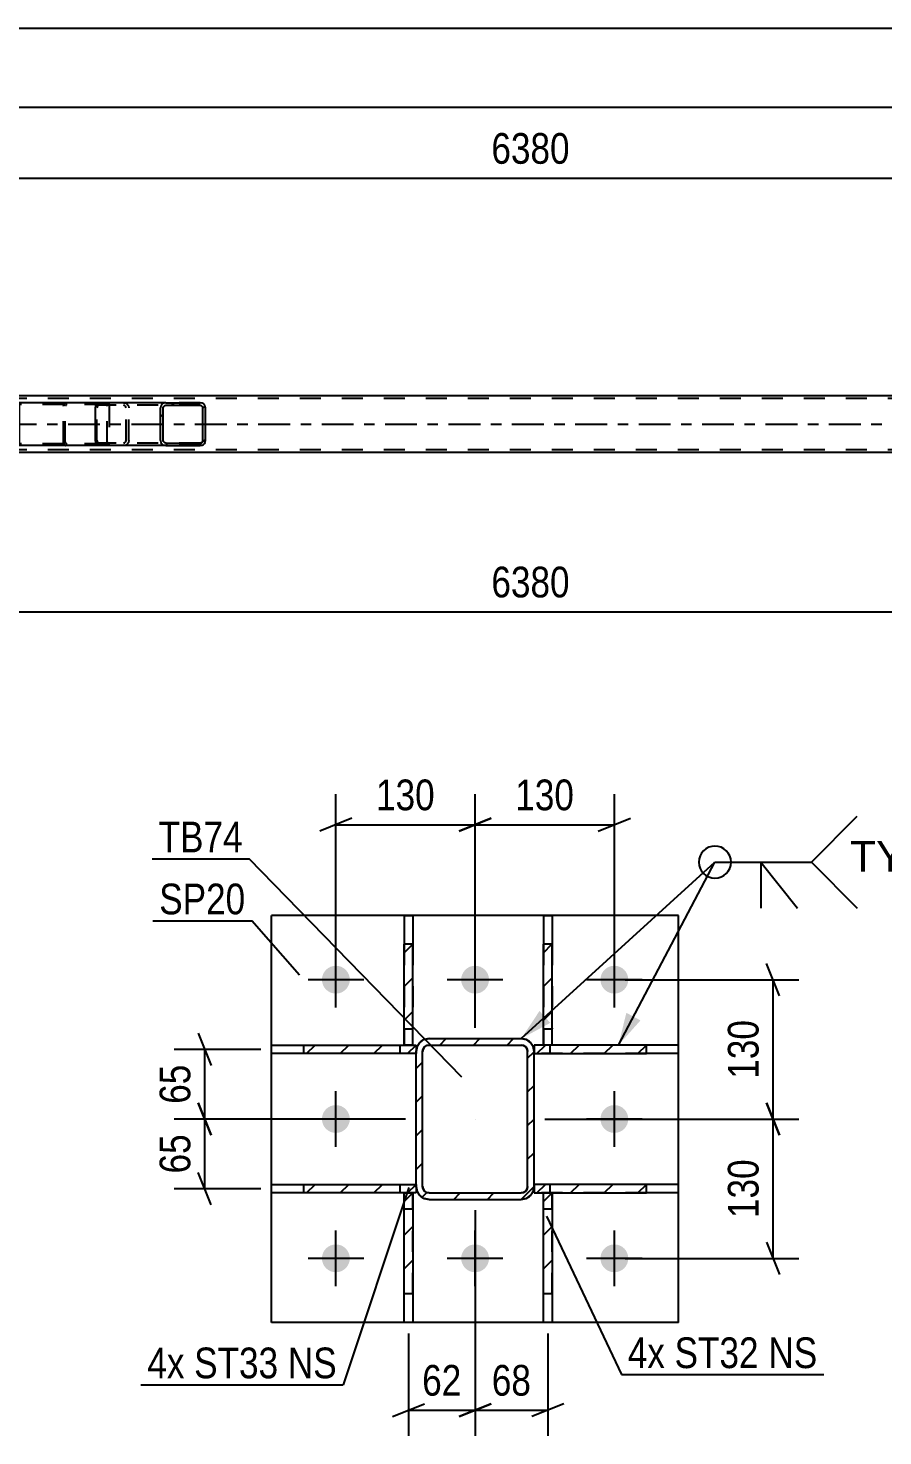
# Model space of a CAD drawing. Header units: millimetres. Extents: x 0 to 841, y 0 to 594.
# Drawn here: x 330.3 to 410.1, y 136.4 to 267.7 of the extents above; entities that cross this region are included whole.
import ezdxf

# ---------------------------------------------------------------- set-up
doc = ezdxf.new("R2010")
doc.units = ezdxf.units.MM
doc.linetypes.add('DXK_LINE_DOT2', pattern=[3.9198, 1.9599, -1.9599])
doc.linetypes.add('DXK_LINE_DOT3', pattern=[5.9187, 2.979, -0.9799, 0.9799, -0.9799])
doc.styles.add('Arial', font='ARIAL.TTF', dxfattribs={"height": 0.2})
doc.styles.add('Arial Narrow', font='ARIALN.TTF', dxfattribs={"height": 0.2})

# ---------------------------------------------------------------- blocks, each defined once
blk = doc.blocks.new('Part-318887657-2810 - 2721')
at = {"linetype": 'Continuous'}
h = blk.add_hatch(dxfattribs=at)
h.set_pattern_fill('', scale=0.7, style=0, pattern_type=0)
h.set_pattern_definition([(45, (346.7756, 232.4921), (-1.57154, 1.57154), [])])
h.paths.add_polyline_path([(346.81, 232.31), (346.78, 232.49), (346.67, 232.65), (346.5, 232.75), (346.31, 232.79), (343.13, 232.79), (342.93, 232.75), (342.77, 232.65), (342.66, 232.49), (342.62, 232.31), (342.62, 229.27), (342.66, 229.08), (342.77, 228.93), (342.93, 228.82), (343.13, 228.79), (346.31, 228.79), (346.5, 228.82), (346.67, 228.93), (346.78, 229.08), (346.81, 229.27)])
h.paths.add_polyline_path([(346.54, 229.18), (346.49, 229.1), (346.41, 229.05), (346.31, 229.03), (343.13, 229.03), (343.03, 229.05), (342.95, 229.1), (342.89, 229.18), (342.88, 229.27), (342.88, 232.31), (342.89, 232.4), (342.95, 232.48), (343.03, 232.53), (343.13, 232.55), (346.31, 232.55), (346.41, 232.53), (346.49, 232.48), (346.54, 232.4), (346.56, 232.31), (346.56, 229.27)])
at = {"color": 2, "linetype": 'Continuous'}
for p, q in [((336.56, 232.31), (336.58, 232.49)), ((336.58, 232.49), (336.63, 232.65)), ((336.63, 232.65), (336.72, 232.75)), ((336.72, 232.75), (336.83, 232.79)), ((343.13, 232.79), (336.83, 232.79)), ((342.66, 232.49), (342.62, 232.31)), ((342.89, 232.4), (342.95, 232.48)), ((343.13, 232.79), (342.93, 232.75)), ((342.95, 232.48), (343.03, 232.53)), ((343.03, 232.53), (343.13, 232.55)), ((343.13, 232.79), (346.31, 232.79)), ((343.13, 232.55), (346.31, 232.55)), ((346.5, 232.75), (346.31, 232.79)), ((346.31, 232.55), (346.41, 232.53)), ((346.41, 232.53), (346.49, 232.48)), ((346.49, 232.48), (346.54, 232.4)), ((346.81, 232.31), (346.78, 232.49)), ((336.56, 229.27), (336.56, 232.31)), ((342.62, 229.27), (342.62, 232.31)), ((342.88, 232.31), (342.89, 232.4)), ((342.88, 229.27), (342.88, 232.31)), ((346.54, 232.4), (346.56, 232.31)), ((346.56, 229.27), (346.56, 232.31)), ((346.81, 229.27), (346.81, 232.31)), ((336.58, 229.08), (336.56, 229.27)), ((336.63, 228.93), (336.58, 229.08)), ((336.72, 228.82), (336.63, 228.93)), ((336.83, 228.79), (336.72, 228.82)), ((343.13, 228.79), (336.83, 228.79)), ((342.62, 229.27), (342.66, 229.08)), ((342.89, 229.18), (342.88, 229.27)), ((342.95, 229.1), (342.89, 229.18)), ((342.93, 228.82), (343.13, 228.79)), ((343.03, 229.05), (342.95, 229.1)), ((343.13, 229.03), (343.03, 229.05)), ((343.13, 229.03), (346.31, 229.03)), ((343.13, 228.79), (346.31, 228.79)), ((346.41, 229.05), (346.31, 229.03)), ((346.31, 228.79), (346.5, 228.82)), ((346.49, 229.1), (346.41, 229.05)), ((346.54, 229.18), (346.49, 229.1)), ((346.56, 229.27), (346.54, 229.18)), ((346.78, 229.08), (346.81, 229.27))]:
    blk.add_line(p, q, dxfattribs=at)
at = {"color": 7, "linetype": 'DXK_LINE_DOT2'}
for p, q in [((336.73, 232.48), (336.7, 232.4)), ((336.77, 232.53), (336.73, 232.48)), ((336.83, 232.55), (336.77, 232.53)), ((346.31, 232.55), (336.83, 232.55)), ((337.82, 232.55), (337.82, 232.79)), ((339.16, 232.79), (339.35, 232.75)), ((339.26, 232.53), (339.16, 232.55)), ((339.34, 232.48), (339.26, 232.53)), ((339.39, 232.4), (339.34, 232.48)), ((339.63, 232.49), (339.66, 232.31)), ((346.31, 232.79), (343.13, 232.79)), ((336.7, 232.4), (336.69, 232.31)), ((336.69, 229.27), (336.69, 232.31)), ((339.41, 232.31), (339.39, 232.4)), ((339.41, 229.27), (339.41, 232.31)), ((339.66, 229.27), (339.66, 232.31)), ((336.69, 229.27), (336.7, 229.18)), ((336.7, 229.18), (336.73, 229.1)), ((336.73, 229.1), (336.77, 229.05)), ((336.77, 229.05), (336.83, 229.03)), ((346.31, 229.03), (336.83, 229.03)), ((337.82, 228.79), (337.82, 229.03)), ((339.16, 229.03), (339.26, 229.05)), ((339.35, 228.82), (339.16, 228.79)), ((339.26, 229.05), (339.34, 229.1)), ((339.34, 229.1), (339.39, 229.18)), ((339.39, 229.18), (339.41, 229.27)), ((339.66, 229.27), (339.63, 229.08)), ((346.31, 228.79), (343.13, 228.79))]:
    blk.add_line(p, q, dxfattribs=at)
for centre, start, end in [((339.18, 232.29), 23.8494, 68.8059), ((339.18, 229.28), 291.1941, 336.1506)]:
    blk.add_arc(centre, 0.492, start, end, dxfattribs=at)
at = {"color": 2, "linetype": 'Continuous'}
for centre, start, end in [((343.11, 232.29), 111.1941, 156.1506), ((346.33, 232.29), 23.8494, 68.8059), ((343.11, 229.28), 203.8494, 248.8059), ((346.33, 229.28), 291.1941, 336.1506)]:
    blk.add_arc(centre, 0.492, start, end, dxfattribs=at)
blk = doc.blocks.new('Part-318887657-2835 - 2721')
at = {"linetype": 'Continuous'}
h = blk.add_hatch(dxfattribs=at)
h.set_pattern_fill('', scale=0.7, style=0, pattern_type=0)
h.set_pattern_definition([(45, (329.4436, 232.591), (-1.57154, 1.57154), [])])
h.paths.add_polyline_path([(329.47, 232.47), (329.44, 232.59), (329.37, 232.69), (329.26, 232.76), (329.13, 232.79), (325.55, 232.79), (325.42, 232.76), (325.31, 232.69), (325.24, 232.59), (325.21, 232.47), (325.21, 229.11), (325.24, 228.99), (325.31, 228.88), (325.42, 228.81), (325.55, 228.79), (329.13, 228.79), (329.26, 228.81), (329.37, 228.88), (329.44, 228.99), (329.47, 229.11)])
h.paths.add_polyline_path([(329.29, 229.05), (329.25, 229), (329.19, 228.96), (329.13, 228.95), (325.55, 228.95), (325.49, 228.96), (325.43, 229), (325.4, 229.05), (325.38, 229.11), (325.38, 232.47), (325.4, 232.53), (325.43, 232.58), (325.49, 232.62), (325.55, 232.63), (329.13, 232.63), (329.19, 232.62), (329.25, 232.58), (329.29, 232.53), (329.3, 232.47), (329.3, 229.11)])
at = {"color": 2, "linetype": 'Continuous'}
for p, q in [((325.24, 232.59), (325.21, 232.47)), ((325.38, 232.47), (325.4, 232.53)), ((325.4, 232.53), (325.43, 232.58)), ((325.55, 232.79), (325.42, 232.76)), ((325.43, 232.58), (325.49, 232.62)), ((325.49, 232.62), (325.55, 232.63)), ((325.55, 232.79), (329.13, 232.79)), ((325.55, 232.63), (329.13, 232.63)), ((336.83, 232.79), (329.13, 232.79)), ((329.26, 232.76), (329.13, 232.79)), ((329.13, 232.63), (329.19, 232.62)), ((329.19, 232.62), (329.25, 232.58)), ((329.25, 232.58), (329.29, 232.53)), ((329.29, 232.53), (329.3, 232.47)), ((329.47, 232.47), (329.44, 232.59)), ((325.21, 229.11), (325.21, 232.47)), ((325.38, 229.11), (325.38, 232.47)), ((329.3, 229.11), (329.3, 232.47)), ((329.47, 229.11), (329.47, 232.47)), ((325.21, 229.11), (325.24, 228.99)), ((325.4, 229.05), (325.38, 229.11)), ((325.43, 229), (325.4, 229.05)), ((325.42, 228.81), (325.55, 228.79)), ((325.49, 228.96), (325.43, 229)), ((325.55, 228.95), (325.49, 228.96)), ((325.55, 228.95), (329.13, 228.95)), ((325.55, 228.79), (329.13, 228.79)), ((329.19, 228.96), (329.13, 228.95)), ((329.13, 228.79), (329.26, 228.81)), ((336.83, 228.79), (329.13, 228.79)), ((329.25, 229), (329.19, 228.96)), ((329.29, 229.05), (329.25, 229)), ((329.3, 229.11), (329.29, 229.05)), ((329.44, 228.99), (329.47, 229.11))]:
    blk.add_line(p, q, dxfattribs=at)
at = {"color": 7, "linetype": 'DXK_LINE_DOT2'}
for p, q in [((329.13, 232.79), (325.55, 232.79)), ((337.48, 232.63), (325.55, 232.63)), ((333.56, 232.47), (333.59, 232.59)), ((333.75, 232.53), (333.73, 232.47)), ((333.78, 232.58), (333.75, 232.53)), ((333.77, 232.76), (333.9, 232.79)), ((333.84, 232.62), (333.78, 232.58)), ((333.9, 232.63), (333.84, 232.62)), ((337.48, 232.79), (336.83, 232.79)), ((337.48, 232.79), (337.61, 232.76)), ((337.54, 232.62), (337.48, 232.63)), ((337.6, 232.58), (337.54, 232.62)), ((337.64, 232.53), (337.6, 232.58)), ((337.65, 232.47), (337.64, 232.53)), ((337.79, 232.59), (337.82, 232.47)), ((333.56, 229.11), (333.56, 232.47)), ((333.73, 229.11), (333.73, 232.47)), ((337.65, 229.11), (337.65, 232.47)), ((337.82, 232.47), (337.82, 229.11)), ((337.48, 228.95), (325.55, 228.95)), ((329.13, 228.79), (325.55, 228.79)), ((333.59, 228.99), (333.56, 229.11)), ((333.73, 229.11), (333.75, 229.05)), ((333.75, 229.05), (333.78, 229)), ((333.9, 228.79), (333.77, 228.81)), ((333.78, 229), (333.8, 228.99)), ((333.8, 228.99), (333.84, 228.96)), ((333.84, 228.96), (333.9, 228.95)), ((337.48, 228.79), (336.83, 228.79)), ((337.48, 228.95), (337.54, 228.96)), ((337.61, 228.81), (337.48, 228.79)), ((337.54, 228.96), (337.6, 229)), ((337.6, 229), (337.64, 229.05)), ((337.64, 229.05), (337.65, 229.11)), ((337.82, 229.11), (337.79, 228.99))]:
    blk.add_line(p, q, dxfattribs=at)
at = {"color": 2, "linetype": 'Continuous'}
for centre, start, end in [((325.54, 232.45), 110.7583, 155.68), ((329.14, 232.45), 24.32, 69.2417), ((325.54, 229.12), 204.32, 249.2417), ((329.14, 229.12), 290.7583, 335.68)]:
    blk.add_arc(centre, 0.331, start, end, dxfattribs=at)
at = {"color": 7, "linetype": 'DXK_LINE_DOT2'}
for centre, start, end in [((333.89, 232.45), 110.7583, 155.68), ((337.49, 232.45), 24.32, 69.2417), ((333.89, 229.12), 204.32, 249.2417), ((337.49, 229.12), 290.7583, 335.68)]:
    blk.add_arc(centre, 0.331, start, end, dxfattribs=at)
blk = doc.blocks.new('Part-318887657-2950 - 2721')
at = {"color": 7, "linetype": 'DXK_LINE_DOT2'}
for p, q in [((773.09, 233.19), (108.74, 233.19)), ((773.09, 228.39), (108.74, 228.39))]:
    blk.add_line(p, q, dxfattribs=at)
at = {"color": 2, "linetype": 'Continuous'}
for p, q in [((503.97, 233.43), (254.76, 233.43)), ((503.97, 228.15), (254.76, 228.15))]:
    blk.add_line(p, q, dxfattribs=at)
at = {"color": 7, "linetype": 'DXK_LINE_DOT3'}
blk.add_line((109.08, 230.79), (773.09, 230.79), dxfattribs=at)
blk = doc.blocks.new('Part-318887657-6209 - 6112')
at = {"linetype": 'Continuous'}
h = blk.add_hatch(dxfattribs=at)
h.set_pattern_fill('', scale=0.7, style=0, pattern_type=0)
h.set_pattern_definition([(45, (379.1705, 182.2744), (-1.57154, 1.57154), [])])
h.paths.add_polyline_path([(379.17, 172.87), (379.17, 182.27), (378.37, 182.27), (378.37, 172.87)])
at = {"color": 2, "linetype": 'Continuous'}
for p, q in [((378.37, 184.96), (378.37, 182.27)), ((378.37, 184.96), (379.17, 184.96)), ((379.17, 184.96), (379.17, 182.27)), ((378.37, 172.87), (378.37, 182.27)), ((379.17, 182.27), (378.37, 182.27)), ((379.17, 172.87), (379.17, 182.27)), ((378.37, 172.87), (379.17, 172.87))]:
    blk.add_line(p, q, dxfattribs=at)
at = {"color": 7, "linetype": 'DXK_LINE_DOT2'}
for p, q in [((378.37, 182.27), (378.37, 172.87)), ((379.17, 182.27), (379.17, 174.37)), ((378.37, 174.37), (379.17, 174.37)), ((379.17, 172.87), (379.17, 174.37)), ((378.37, 172.87), (379.17, 172.87))]:
    blk.add_line(p, q, dxfattribs=at)
blk = doc.blocks.new('Part-318887657-6130 - 6112')
at = {"linetype": 'Continuous'}
h = blk.add_hatch(dxfattribs=at)
h.set_pattern_fill('', scale=0.7, style=0, pattern_type=0)
h.set_pattern_definition([(45, (366.4864, 159.862), (-1.57154, 1.57154), [])])
h.paths.add_polyline_path([(366.49, 159.06), (366.49, 159.86), (355.99, 159.86), (355.99, 159.06)])
at = {"color": 2, "linetype": 'Continuous'}
for p, q in [((352.99, 159.06), (352.99, 159.86)), ((352.99, 159.86), (355.99, 159.86)), ((355.99, 159.06), (352.99, 159.06)), ((355.99, 159.86), (366.49, 159.86)), ((355.99, 159.06), (355.99, 159.86)), ((366.49, 159.06), (355.99, 159.06)), ((366.49, 159.86), (366.49, 159.06))]:
    blk.add_line(p, q, dxfattribs=at)
at = {"color": 7, "linetype": 'DXK_LINE_DOT2'}
for p, q in [((355.99, 159.86), (366.49, 159.86)), ((366.49, 159.06), (355.99, 159.06)), ((364.99, 159.06), (364.99, 159.86)), ((366.49, 159.86), (366.49, 159.06))]:
    blk.add_line(p, q, dxfattribs=at)
blk = doc.blocks.new('Part-318887657-6199 - 6112')
at = {"linetype": 'Continuous'}
h = blk.add_hatch(dxfattribs=at)
h.set_pattern_fill('', scale=0.7, style=0, pattern_type=0)
h.set_pattern_definition([(45, (379.171, 159.0722), (-1.57154, 1.57154), [])])
h.paths.add_polyline_path([(379.17, 149.65), (379.17, 159.07), (378.37, 159.07), (378.37, 149.65)])
at = {"color": 7, "linetype": 'DXK_LINE_DOT2'}
for p, q in [((378.37, 157.57), (378.37, 159.07)), ((378.37, 159.07), (379.17, 159.07)), ((379.17, 149.65), (379.17, 159.07)), ((378.37, 157.57), (379.17, 157.57)), ((378.37, 149.65), (378.37, 157.57))]:
    blk.add_line(p, q, dxfattribs=at)
at = {"color": 2, "linetype": 'Continuous'}
for p, q in [((378.37, 149.65), (378.37, 159.07)), ((378.37, 159.07), (379.17, 159.07)), ((379.17, 159.07), (379.17, 149.65)), ((378.37, 146.96), (378.37, 149.65)), ((379.17, 149.65), (378.37, 149.65)), ((379.17, 149.65), (379.17, 146.96)), ((379.17, 146.96), (378.37, 146.96))]:
    blk.add_line(p, q, dxfattribs=at)
blk = doc.blocks.new('Part-318887657-6167 - 6112')
at = {"linetype": 'Continuous'}
h = blk.add_hatch(dxfattribs=at)
h.set_pattern_fill('', scale=0.7, style=0, pattern_type=0)
h.set_pattern_definition([(45, (377.4864, 159.663), (-1.57154, 1.57154), [])])
h.paths.add_polyline_path([(377.4, 159.2), (377.49, 159.66), (377.49, 172.26), (377.4, 172.72), (377.13, 173.11), (376.75, 173.37), (376.29, 173.46), (367.69, 173.46), (367.23, 173.37), (366.84, 173.11), (366.58, 172.72), (366.49, 172.26), (366.49, 159.66), (366.58, 159.2), (366.84, 158.81), (367.23, 158.55), (367.69, 158.46), (376.29, 158.46), (376.75, 158.55), (377.13, 158.81)])
h.paths.add_polyline_path([(376.52, 159.11), (376.29, 159.06), (367.69, 159.06), (367.46, 159.11), (367.26, 159.24), (367.13, 159.43), (367.09, 159.66), (367.09, 172.26), (367.13, 172.49), (367.26, 172.69), (367.46, 172.82), (367.69, 172.86), (376.29, 172.86), (376.52, 172.82), (376.71, 172.69), (376.84, 172.49), (376.89, 172.26), (376.89, 159.66), (376.84, 159.43), (376.71, 159.24)])
at = {"color": 7, "linetype": 'DXK_LINE_DOT2'}
for p, q in [((367.23, 173.37), (367.69, 173.46)), ((367.69, 173.46), (376.29, 173.46)), ((376.29, 173.46), (376.75, 173.37)), ((366.49, 172.26), (366.58, 172.72)), ((366.49, 159.66), (366.49, 172.26)), ((367.13, 172.49), (367.09, 172.26)), ((367.09, 159.66), (367.09, 172.26)), ((367.26, 172.69), (367.13, 172.49)), ((367.46, 172.82), (367.26, 172.69)), ((367.69, 172.86), (367.46, 172.82)), ((367.69, 172.86), (376.29, 172.86)), ((376.52, 172.82), (376.29, 172.86)), ((376.71, 172.69), (376.52, 172.82)), ((376.84, 172.49), (376.71, 172.69)), ((376.89, 172.26), (376.84, 172.49)), ((376.89, 159.66), (376.89, 172.26)), ((377.4, 172.72), (377.49, 172.26)), ((377.49, 159.66), (377.49, 172.26)), ((366.58, 159.2), (366.49, 159.66)), ((367.09, 159.66), (367.13, 159.43)), ((367.13, 159.43), (367.26, 159.24)), ((367.26, 159.24), (367.46, 159.11)), ((367.46, 159.11), (367.69, 159.06)), ((367.69, 159.06), (376.29, 159.06)), ((376.29, 159.06), (376.52, 159.11)), ((376.52, 159.11), (376.71, 159.24)), ((376.71, 159.24), (376.84, 159.43)), ((376.84, 159.43), (376.89, 159.66)), ((377.49, 159.66), (377.4, 159.2)), ((367.69, 158.46), (367.23, 158.55)), ((367.69, 158.46), (376.29, 158.46)), ((376.75, 158.55), (376.29, 158.46))]:
    blk.add_line(p, q, dxfattribs=at)
at = {"color": 2, "linetype": 'Continuous'}
for p, q in [((367.69, 173.46), (367.23, 173.37)), ((367.69, 173.46), (376.29, 173.46)), ((376.75, 173.37), (376.29, 173.46)), ((366.58, 172.72), (366.49, 172.26)), ((366.49, 159.66), (366.49, 172.26)), ((367.09, 172.26), (367.13, 172.49)), ((367.09, 159.66), (367.09, 172.26)), ((367.13, 172.49), (367.26, 172.69)), ((367.26, 172.69), (367.46, 172.82)), ((367.46, 172.82), (367.69, 172.86)), ((367.69, 172.86), (376.29, 172.86)), ((376.29, 172.86), (376.52, 172.82)), ((376.52, 172.82), (376.71, 172.69)), ((376.71, 172.69), (376.84, 172.49)), ((376.84, 172.49), (376.89, 172.26)), ((376.89, 159.66), (376.89, 172.26)), ((377.49, 172.26), (377.4, 172.72)), ((377.49, 159.66), (377.49, 172.26)), ((366.49, 159.66), (366.58, 159.2)), ((367.13, 159.43), (367.09, 159.66)), ((367.26, 159.24), (367.13, 159.43)), ((367.46, 159.11), (367.26, 159.24)), ((367.69, 159.06), (367.46, 159.11)), ((367.69, 159.06), (376.29, 159.06)), ((376.52, 159.11), (376.29, 159.06)), ((376.71, 159.24), (376.52, 159.11)), ((376.84, 159.43), (376.71, 159.24)), ((376.89, 159.66), (376.84, 159.43)), ((377.4, 159.2), (377.49, 159.66)), ((367.23, 158.55), (367.69, 158.46)), ((367.69, 158.46), (376.29, 158.46)), ((376.29, 158.46), (376.75, 158.55))]:
    blk.add_line(p, q, dxfattribs=at)
at = {"color": 7, "linetype": 'DXK_LINE_DOT3'}
blk.add_line((371.99, 165.96), (371.99, 165.96), dxfattribs=at)
at = {"color": 7, "linetype": 'DXK_LINE_DOT2'}
for centre, start, end in [((367.69, 172.26), 112.5, 157.5), ((376.29, 172.26), 22.5, 67.5), ((367.69, 159.66), 202.5, 247.5), ((376.29, 159.66), 292.5, 337.5)]:
    blk.add_arc(centre, 1.2, start, end, dxfattribs=at)
at = {"color": 2, "linetype": 'Continuous'}
for centre, start, end in [((367.69, 172.26), 112.5, 157.5), ((376.29, 172.26), 22.5, 67.5), ((367.69, 159.66), 202.5, 247.5), ((376.29, 159.66), 292.5, 337.5)]:
    blk.add_arc(centre, 1.2, start, end, dxfattribs=at)
blk = doc.blocks.new('Part-318887657-6304 - 6112')
at = {"color": 2, "linetype": 'Continuous'}
for p, q in [((352.99, 146.96), (352.99, 184.96)), ((390.99, 184.96), (352.99, 184.96)), ((390.99, 146.96), (390.99, 184.96)), ((390.99, 146.96), (352.99, 146.96))]:
    blk.add_line(p, q, dxfattribs=at)
blk = doc.blocks.new('Part-318887657-6194 - 6112')
at = {"linetype": 'Continuous'}
h = blk.add_hatch(dxfattribs=at)
h.set_pattern_fill('', scale=0.7, style=0, pattern_type=0)
h.set_pattern_definition([(45, (366.4864, 172.862), (-1.57154, 1.57154), [])])
h.paths.add_polyline_path([(366.49, 172.06), (366.49, 172.86), (355.99, 172.86), (355.99, 172.06)])
at = {"color": 2, "linetype": 'Continuous'}
for p, q in [((352.99, 172.06), (352.99, 172.86)), ((352.99, 172.86), (355.99, 172.86)), ((355.99, 172.06), (352.99, 172.06)), ((355.99, 172.86), (366.49, 172.86)), ((355.99, 172.06), (355.99, 172.86)), ((366.49, 172.06), (355.99, 172.06)), ((366.49, 172.86), (366.49, 172.06))]:
    blk.add_line(p, q, dxfattribs=at)
at = {"color": 7, "linetype": 'DXK_LINE_DOT2'}
for p, q in [((355.99, 172.86), (366.49, 172.86)), ((366.49, 172.06), (355.99, 172.06)), ((364.99, 172.06), (364.99, 172.86)), ((366.49, 172.86), (366.49, 172.06))]:
    blk.add_line(p, q, dxfattribs=at)
blk = doc.blocks.new('Part-318887657-6204 - 6112')
at = {"linetype": 'Continuous'}
h = blk.add_hatch(dxfattribs=at)
h.set_pattern_fill('', scale=0.7, style=0, pattern_type=0)
h.set_pattern_definition([(45, (366.1715, 159.0722), (-1.57154, 1.57154), [])])
h.paths.add_polyline_path([(366.17, 149.65), (366.17, 159.07), (365.37, 159.07), (365.37, 149.65)])
at = {"color": 7, "linetype": 'DXK_LINE_DOT2'}
for p, q in [((365.37, 157.57), (365.37, 159.07)), ((365.37, 159.07), (366.17, 159.07)), ((366.17, 149.65), (366.17, 159.07)), ((365.37, 157.57), (366.17, 157.57)), ((365.37, 149.65), (365.37, 157.57))]:
    blk.add_line(p, q, dxfattribs=at)
at = {"color": 2, "linetype": 'Continuous'}
for p, q in [((365.37, 149.65), (365.37, 159.07)), ((365.37, 159.07), (366.17, 159.07)), ((366.17, 159.07), (366.17, 149.65)), ((365.37, 146.96), (365.37, 149.65)), ((366.17, 149.65), (365.37, 149.65)), ((366.17, 149.65), (366.17, 146.96)), ((366.17, 146.96), (365.37, 146.96))]:
    blk.add_line(p, q, dxfattribs=at)
blk = doc.blocks.new('Part-318887657-6214 - 6112')
at = {"linetype": 'Continuous'}
h = blk.add_hatch(dxfattribs=at)
h.set_pattern_fill('', scale=0.7, style=0, pattern_type=0)
h.set_pattern_definition([(45, (366.171, 182.2744), (-1.57154, 1.57154), [])])
h.paths.add_polyline_path([(366.17, 172.87), (366.17, 182.27), (365.37, 182.27), (365.37, 172.87)])
at = {"color": 2, "linetype": 'Continuous'}
for p, q in [((365.37, 184.96), (365.37, 182.27)), ((365.37, 184.96), (366.17, 184.96)), ((366.17, 184.96), (366.17, 182.27)), ((365.37, 172.87), (365.37, 182.27)), ((366.17, 182.27), (365.37, 182.27)), ((366.17, 172.87), (366.17, 182.27)), ((365.37, 172.87), (366.17, 172.87))]:
    blk.add_line(p, q, dxfattribs=at)
at = {"color": 7, "linetype": 'DXK_LINE_DOT2'}
for p, q in [((365.37, 182.27), (365.37, 172.87)), ((366.17, 182.27), (366.17, 174.37)), ((365.37, 174.37), (366.17, 174.37)), ((366.17, 172.87), (366.17, 174.37)), ((365.37, 172.87), (366.17, 172.87))]:
    blk.add_line(p, q, dxfattribs=at)
blk = doc.blocks.new('Part-318887657-6261 - 6112')
at = {"linetype": 'Continuous'}
h = blk.add_hatch(dxfattribs=at)
h.set_pattern_fill('', scale=0.7, style=0, pattern_type=0)
h.set_pattern_definition([(45, (387.9847, 172.8623), (-1.57154, 1.57154), [])])
h.paths.add_polyline_path([(387.98, 172.06), (387.98, 172.86), (377.49, 172.86), (377.49, 172.06)])
at = {"color": 7, "linetype": 'DXK_LINE_DOT2'}
for p, q in [((387.98, 172.86), (377.49, 172.86)), ((377.49, 172.86), (377.49, 172.06)), ((387.98, 172.06), (377.49, 172.06)), ((378.99, 172.06), (378.99, 172.86))]:
    blk.add_line(p, q, dxfattribs=at)
at = {"color": 2, "linetype": 'Continuous'}
for p, q in [((387.98, 172.86), (377.49, 172.86)), ((377.49, 172.86), (377.49, 172.06)), ((377.49, 172.06), (387.98, 172.06)), ((390.99, 172.86), (387.98, 172.86)), ((387.98, 172.06), (387.98, 172.86)), ((390.99, 172.06), (387.98, 172.06)), ((390.99, 172.06), (390.99, 172.86))]:
    blk.add_line(p, q, dxfattribs=at)
blk = doc.blocks.new('Part-318887657-6310 - 6112')
at = {"linetype": 'Continuous'}
h = blk.add_hatch(dxfattribs=at)
h.set_pattern_fill('', scale=0.7, style=0, pattern_type=0)
h.set_pattern_definition([(45, (387.9847, 159.8623), (-1.57154, 1.57154), [])])
h.paths.add_polyline_path([(387.98, 159.06), (387.98, 159.86), (377.49, 159.86), (377.49, 159.06)])
at = {"color": 7, "linetype": 'DXK_LINE_DOT2'}
for p, q in [((387.98, 159.86), (377.49, 159.86)), ((377.49, 159.86), (377.49, 159.06)), ((387.98, 159.06), (377.49, 159.06)), ((378.99, 159.06), (378.99, 159.86))]:
    blk.add_line(p, q, dxfattribs=at)
at = {"color": 2, "linetype": 'Continuous'}
for p, q in [((387.98, 159.86), (377.49, 159.86)), ((377.49, 159.86), (377.49, 159.06)), ((377.49, 159.06), (387.98, 159.06)), ((390.99, 159.86), (387.98, 159.86)), ((387.98, 159.06), (387.98, 159.86)), ((390.99, 159.06), (387.98, 159.06)), ((390.99, 159.06), (390.99, 159.86))]:
    blk.add_line(p, q, dxfattribs=at)
blk = doc.blocks.new('Bolt-318887657-6311 - 6112')
at = {"linetype": 'Continuous'}
for points in [[(357.69, 178.96, -1), (360.29, 178.96, -1)], [(370.69, 178.96, -1), (373.29, 178.96, -1)], [(383.69, 178.96, -1), (386.29, 178.96, -1)], [(357.69, 165.96, -1), (360.29, 165.96, -1)], [(383.69, 165.96, -1), (386.29, 165.96, -1)], [(357.69, 152.96, -1), (360.29, 152.96, -1)], [(370.69, 152.96, -1), (373.29, 152.96, -1)], [(383.69, 152.96, -1), (386.29, 152.96, -1)]]:
    blk.add_hatch(color=1, dxfattribs=at).paths.add_polyline_path(points)
at = {"color": 1, "linetype": 'Continuous'}
for p, q in [((358.99, 176.36), (358.99, 181.56)), ((371.99, 176.36), (371.99, 181.56)), ((384.99, 176.36), (384.99, 181.56)), ((361.59, 178.96), (356.39, 178.96)), ((374.59, 178.96), (369.39, 178.96)), ((387.59, 178.96), (382.39, 178.96)), ((358.99, 163.36), (358.99, 168.56)), ((384.99, 163.36), (384.99, 168.56)), ((361.59, 165.96), (356.39, 165.96)), ((387.59, 165.96), (382.39, 165.96)), ((358.99, 150.36), (358.99, 155.56)), ((371.99, 150.36), (371.99, 155.56)), ((384.99, 150.36), (384.99, 155.56)), ((361.59, 152.96), (356.39, 152.96)), ((374.59, 152.96), (369.39, 152.96)), ((387.59, 152.96), (382.39, 152.96))]:
    blk.add_line(p, q, dxfattribs=at)
blk = doc.blocks.new('StraightDimension-318887657-3179 - 2721')
at = {"color": 7, "linetype": 'Continuous'}
blk.add_line((108.07, 260.37), (783.31, 260.37), dxfattribs=at)
blk = doc.blocks.new('StraightDimension-318887657-3038 - 2721')
at = {"color": 7, "linetype": 'Continuous'}
blk.add_line((249.56, 213.28), (504.77, 213.28), dxfattribs=at)
at = {"color": 0}
blk.add_wipeout([(381.42, 214.03), (381.42, 218.23), (372.91, 218.23), (372.91, 214.03)], dxfattribs=at)
at = {"color": 3, "style": 'Arial Narrow'}
blk.add_text('6380', height=2.863, dxfattribs=at).set_placement((373.51, 214.63))
blk = doc.blocks.new('StraightDimension-318887657-3146 - 2721')
at = {"color": 7, "linetype": 'Continuous'}
blk.add_line((249.56, 253.74), (504.77, 253.74), dxfattribs=at)
at = {"color": 0}
blk.add_wipeout([(381.42, 254.49), (381.42, 258.69), (372.91, 258.69), (372.91, 254.49)], dxfattribs=at)
at = {"color": 3, "style": 'Arial Narrow'}
blk.add_text('6380', height=2.863, dxfattribs=at).set_placement((373.51, 255.09))
blk = doc.blocks.new('StraightDimension-318887657-3164 - 2721')
at = {"color": 7, "linetype": 'Continuous'}
blk.add_line((107.44, 267.74), (783.95, 267.74), dxfattribs=at)
blk = doc.blocks.new('StraightDimension-318887657-6325 - 6112')
at = {"color": 7, "linetype": 'Continuous'}
for p, q in [((358.99, 179.96), (358.99, 196.27)), ((371.99, 174.46), (371.99, 196.27)), ((360.49, 194.02), (357.49, 192.82)), ((358.99, 193.42), (371.99, 193.42)), ((370.49, 192.82), (373.49, 194.02))]:
    blk.add_line(p, q, dxfattribs=at)
at = {"color": 0}
blk.add_wipeout([(368.83, 194.17), (368.83, 198.37), (362.14, 198.37), (362.14, 194.17)], dxfattribs=at)
at = {"color": 3, "style": 'Arial Narrow'}
blk.add_text('130', height=2.863, dxfattribs=at).set_placement((362.74, 194.77))
blk = doc.blocks.new('StraightDimension-318887657-6316 - 6112')
at = {"color": 7, "linetype": 'Continuous'}
for p, q in [((371.99, 174.46), (371.99, 196.27)), ((384.99, 179.96), (384.99, 196.27)), ((373.49, 194.02), (370.49, 192.82)), ((371.99, 193.42), (384.99, 193.42)), ((383.49, 192.82), (386.49, 194.02))]:
    blk.add_line(p, q, dxfattribs=at)
at = {"color": 0}
blk.add_wipeout([(381.83, 194.17), (381.83, 198.37), (375.14, 198.37), (375.14, 194.17)], dxfattribs=at)
at = {"color": 3, "style": 'Arial Narrow'}
blk.add_text('130', height=2.863, dxfattribs=at).set_placement((375.74, 194.77))
blk = doc.blocks.new('StraightDimension-318887657-6335 - 6112')
at = {"color": 7, "linetype": 'Continuous'}
for p, q in [((346.15, 173.96), (347.35, 170.96)), ((351.99, 172.46), (343.9, 172.46)), ((346.75, 165.96), (346.75, 172.46)), ((347.35, 164.46), (346.15, 167.46)), ((365.49, 165.96), (343.9, 165.96))]:
    blk.add_line(p, q, dxfattribs=at)
at = {"color": 0}
blk.add_wipeout([(346, 171.64), (341.8, 171.64), (341.8, 166.78), (346, 166.78)], dxfattribs=at)
at = {"color": 3, "style": 'Arial Narrow'}
blk.add_text('65', height=2.863, rotation=90.0002, dxfattribs=at).set_placement((345.4, 167.38))
blk = doc.blocks.new('StraightDimension-318887657-6341 - 6112')
at = {"color": 7, "linetype": 'Continuous'}
for p, q in [((346.15, 167.46), (347.35, 164.46)), ((365.49, 165.96), (343.9, 165.96)), ((346.75, 159.46), (346.75, 165.96)), ((347.35, 157.96), (346.15, 160.96)), ((351.99, 159.46), (343.9, 159.46))]:
    blk.add_line(p, q, dxfattribs=at)
at = {"color": 0}
blk.add_wipeout([(346, 165.14), (341.8, 165.14), (341.8, 160.28), (346, 160.28)], dxfattribs=at)
at = {"color": 3, "style": 'Arial Narrow'}
blk.add_text('65', height=2.863, rotation=90.0002, dxfattribs=at).set_placement((345.4, 160.88))
blk = doc.blocks.new('StraightDimension-318887657-6348 - 6112')
at = {"color": 7, "linetype": 'Continuous'}
for p, q in [((400.4, 164.46), (399.2, 167.46)), ((378.49, 165.96), (402.2, 165.96)), ((399.8, 152.96), (399.8, 165.96)), ((399.2, 154.46), (400.4, 151.46)), ((385.99, 152.96), (402.2, 152.96))]:
    blk.add_line(p, q, dxfattribs=at)
at = {"color": 0}
blk.add_wipeout([(399.05, 162.81), (394.85, 162.81), (394.85, 156.12), (399.05, 156.12)], dxfattribs=at)
at = {"color": 3, "style": 'Arial Narrow'}
blk.add_text('130', height=2.863, rotation=90.0002, dxfattribs=at).set_placement((398.45, 156.72))
blk = doc.blocks.new('StraightDimension-318887657-6358 - 6112')
at = {"color": 7, "linetype": 'Continuous'}
for p, q in [((400.4, 177.46), (399.2, 180.46)), ((385.99, 178.96), (402.2, 178.96)), ((399.8, 165.96), (399.8, 178.96)), ((399.2, 167.46), (400.4, 164.46)), ((378.49, 165.96), (402.2, 165.96))]:
    blk.add_line(p, q, dxfattribs=at)
at = {"color": 0}
blk.add_wipeout([(399.05, 175.81), (394.85, 175.81), (394.85, 169.12), (399.05, 169.12)], dxfattribs=at)
at = {"color": 3, "style": 'Arial Narrow'}
blk.add_text('130', height=2.863, rotation=90.0002, dxfattribs=at).set_placement((398.45, 169.72))
blk = doc.blocks.new('StraightDimension-318887657-6369 - 6112')
at = {"color": 7, "linetype": 'Continuous'}
for p, q in [((371.99, 157.46), (371.99, 136.4)), ((365.77, 145.96), (365.77, 136.4)), ((364.27, 138.2), (367.27, 139.4)), ((373.49, 139.4), (370.49, 138.2)), ((365.77, 138.8), (371.99, 138.8))]:
    blk.add_line(p, q, dxfattribs=at)
at = {"color": 0}
blk.add_wipeout([(371.31, 139.55), (371.31, 143.75), (366.45, 143.75), (366.45, 139.55)], dxfattribs=at)
at = {"color": 3, "style": 'Arial Narrow'}
blk.add_text('62', height=2.863, dxfattribs=at).set_placement((367.05, 140.15))
blk = doc.blocks.new('StraightDimension-318887657-6378 - 6112')
at = {"color": 7, "linetype": 'Continuous'}
for p, q in [((371.99, 157.46), (371.99, 136.4)), ((378.77, 145.96), (378.77, 136.4)), ((370.49, 138.2), (373.49, 139.4)), ((380.27, 139.4), (377.27, 138.2)), ((371.99, 138.8), (378.77, 138.8))]:
    blk.add_line(p, q, dxfattribs=at)
at = {"color": 0}
blk.add_wipeout([(377.81, 139.55), (377.81, 143.75), (372.95, 143.75), (372.95, 139.55)], dxfattribs=at)
at = {"color": 3, "style": 'Arial Narrow'}
blk.add_text('68', height=2.863, dxfattribs=at).set_placement((373.55, 140.15))
blk = doc.blocks.new('MarkSet-318887657-6466 - 6112')
at = {"color": 0}
for points in [[(344.86, 141.77), (344.86, 144.77), (341.39, 144.77), (341.39, 141.77)], [(353.61, 141.77), (353.61, 144.77), (345.76, 144.77), (345.76, 141.77)], [(359.08, 141.77), (359.08, 144.77), (354.51, 144.77), (354.51, 141.77)]]:
    blk.add_wipeout(points, dxfattribs=at)
for points in [[(344.86, 141.77), (344.86, 144.77), (341.39, 144.77), (341.39, 141.77)], [(353.61, 141.77), (353.61, 144.77), (345.76, 144.77), (345.76, 141.77)], [(359.08, 141.77), (359.08, 144.77), (354.51, 144.77), (354.51, 141.77)]]:
    blk.add_wipeout(points, dxfattribs=at)
at = {"color": 30, "linetype": 'Continuous'}
for p in [(365.79, 159.57), (340.79, 141.17)]:
    blk.add_line(p, (359.68, 141.17), dxfattribs=at)
at = {"color": 3, "style": 'Arial Narrow'}
for s, p in [('4x', (341.39, 141.77)), ('ST33', (345.76, 141.77)), ('NS', (354.51, 141.77))]:
    blk.add_text(s, height=2.863, dxfattribs=at).set_placement(p)
blk = doc.blocks.new('Mark-318887657-6163 - 6112')
at = {"color": 0}
blk.add_wipeout([(350.29, 190.84), (350.29, 193.84), (342.44, 193.84), (342.44, 190.84)], dxfattribs=at)
blk.add_wipeout([(350.29, 190.84), (350.29, 193.84), (342.44, 193.84), (342.44, 190.84)], dxfattribs=at)
at = {"color": 30, "linetype": 'Continuous'}
for p in [(341.84, 190.24), (370.74, 169.85)]:
    blk.add_line(p, (350.89, 190.24), dxfattribs=at)
at = {"color": 3, "style": 'Arial Narrow'}
blk.add_text('TB74', height=2.863, dxfattribs=at).set_placement((342.44, 190.84))
blk = doc.blocks.new('Mark-318887657-6300 - 6112')
at = {"color": 0}
blk.add_wipeout([(350.54, 185.06), (350.54, 188.06), (342.5, 188.06), (342.5, 185.06)], dxfattribs=at)
blk.add_wipeout([(350.54, 185.06), (350.54, 188.06), (342.5, 188.06), (342.5, 185.06)], dxfattribs=at)
at = {"color": 30, "linetype": 'Continuous'}
for p in [(341.9, 184.46), (355.61, 179.38)]:
    blk.add_line(p, (351.14, 184.46), dxfattribs=at)
at = {"color": 3, "style": 'Arial Narrow'}
blk.add_text('SP20', height=2.863, dxfattribs=at).set_placement((342.5, 185.06))
blk = doc.blocks.new('WeldMark-318887657-6387 - 6112')
at = {"linetype": 'Continuous'}
for points in [[(379.01, 174.93), (376.29, 173.46), (378, 176.04)], [(387.43, 175.16), (385.37, 172.86), (386.11, 175.87)]]:
    blk.add_hatch(color=30, dxfattribs=at).paths.add_polyline_path(points)
at = {"color": 30, "linetype": 'Continuous'}
for p, q in [((376.29, 173.46), (394.38, 189.93)), ((385.37, 172.86), (394.38, 189.93)), ((394.38, 189.93), (403.38, 189.93))]:
    blk.add_line(p, q, dxfattribs=at)
at = {"color": 3, "linetype": 'Continuous'}
for q in [(402.1, 185.64), (398.67, 185.64)]:
    blk.add_line((398.67, 189.93), q, dxfattribs=at)
for start, end in [(90, 270), (270, 90)]:
    blk.add_arc((394.38, 189.93), 1.5, start, end, dxfattribs=at)
at = {"color": 0, "linetype": 'Continuous'}
blk.add_wipeout([(414.76, 189.03), (414.76, 192.03), (406.98, 192.03), (406.98, 189.03)], dxfattribs=at)
blk.add_wipeout([(414.76, 189.03), (414.76, 192.03), (406.98, 192.03), (406.98, 189.03)], dxfattribs=at)
at = {"color": 3, "linetype": 'Continuous'}
for q in [(407.67, 194.21), (407.67, 185.64)]:
    blk.add_line((403.38, 189.93), q, dxfattribs=at)
at = {"color": 3, "linetype": 'Continuous', "style": 'Arial'}
blk.add_text('TYP', height=2.865, dxfattribs=at).set_placement((406.98, 189.03))
blk = doc.blocks.new('MarkSet-318887657-6436 - 6112')
at = {"color": 0}
for points in [[(389.71, 142.72), (389.71, 145.72), (386.24, 145.72), (386.24, 142.72)], [(398.47, 142.72), (398.47, 145.72), (390.61, 145.72), (390.61, 142.72)], [(403.93, 142.72), (403.93, 145.72), (399.37, 145.72), (399.37, 142.72)]]:
    blk.add_wipeout(points, dxfattribs=at)
for points in [[(389.71, 142.72), (389.71, 145.72), (386.24, 145.72), (386.24, 142.72)], [(398.47, 142.72), (398.47, 145.72), (390.61, 145.72), (390.61, 142.72)], [(403.93, 142.72), (403.93, 145.72), (399.37, 145.72), (399.37, 142.72)]]:
    blk.add_wipeout(points, dxfattribs=at)
at = {"color": 30, "linetype": 'Continuous'}
for p, q in [((378.66, 156.89), (385.64, 142.12)), ((385.64, 142.12), (404.53, 142.12))]:
    blk.add_line(p, q, dxfattribs=at)
at = {"color": 3, "style": 'Arial Narrow'}
for s, p in [('4x', (386.24, 142.72)), ('ST32', (390.61, 142.72)), ('NS', (399.37, 142.72))]:
    blk.add_text(s, height=2.863, dxfattribs=at).set_placement(p)

msp = doc.modelspace()

# ---------------------------------------------------------------- block references
for name in ['StraightDimension-318887657-3179 - 2721', 'Part-318887657-2950 - 2721', 'Part-318887657-2835 - 2721', 'Part-318887657-2810 - 2721', 'StraightDimension-318887657-3038 - 2721', 'Part-318887657-6304 - 6112', 'Part-318887657-6214 - 6112', 'Part-318887657-6209 - 6112', 'Bolt-318887657-6311 - 6112', 'Part-318887657-6167 - 6112', 'Part-318887657-6194 - 6112', 'Part-318887657-6261 - 6112', 'Part-318887657-6130 - 6112', 'Part-318887657-6204 - 6112', 'Part-318887657-6310 - 6112', 'Part-318887657-6199 - 6112']:
    msp.add_blockref(name, (0, 0))

# ---------------------------------------------------------------- next in the draw order: block references
for name in ['StraightDimension-318887657-3146 - 2721', 'StraightDimension-318887657-6325 - 6112', 'StraightDimension-318887657-6348 - 6112']:
    msp.add_blockref(name, (0, 0))

# ---------------------------------------------------------------- next in the draw order: block references
for name in ['StraightDimension-318887657-3164 - 2721', 'StraightDimension-318887657-6316 - 6112', 'StraightDimension-318887657-6335 - 6112']:
    msp.add_blockref(name, (0, 0))

# ---------------------------------------------------------------- next in the draw order: block references
for name in ['Mark-318887657-6163 - 6112', 'StraightDimension-318887657-6358 - 6112', 'StraightDimension-318887657-6341 - 6112']:
    msp.add_blockref(name, (0, 0))

# ---------------------------------------------------------------- next in the draw order: block references
for name in ['WeldMark-318887657-6387 - 6112', 'Mark-318887657-6300 - 6112', 'StraightDimension-318887657-6369 - 6112']:
    msp.add_blockref(name, (0, 0))

# ---------------------------------------------------------------- next in the draw order: block references
for name in ['MarkSet-318887657-6466 - 6112', 'StraightDimension-318887657-6378 - 6112']:
    msp.add_blockref(name, (0, 0))

# ---------------------------------------------------------------- next in the draw order: block references
msp.add_blockref('MarkSet-318887657-6436 - 6112', (0, 0))

doc.saveas('drawing.dxf')
